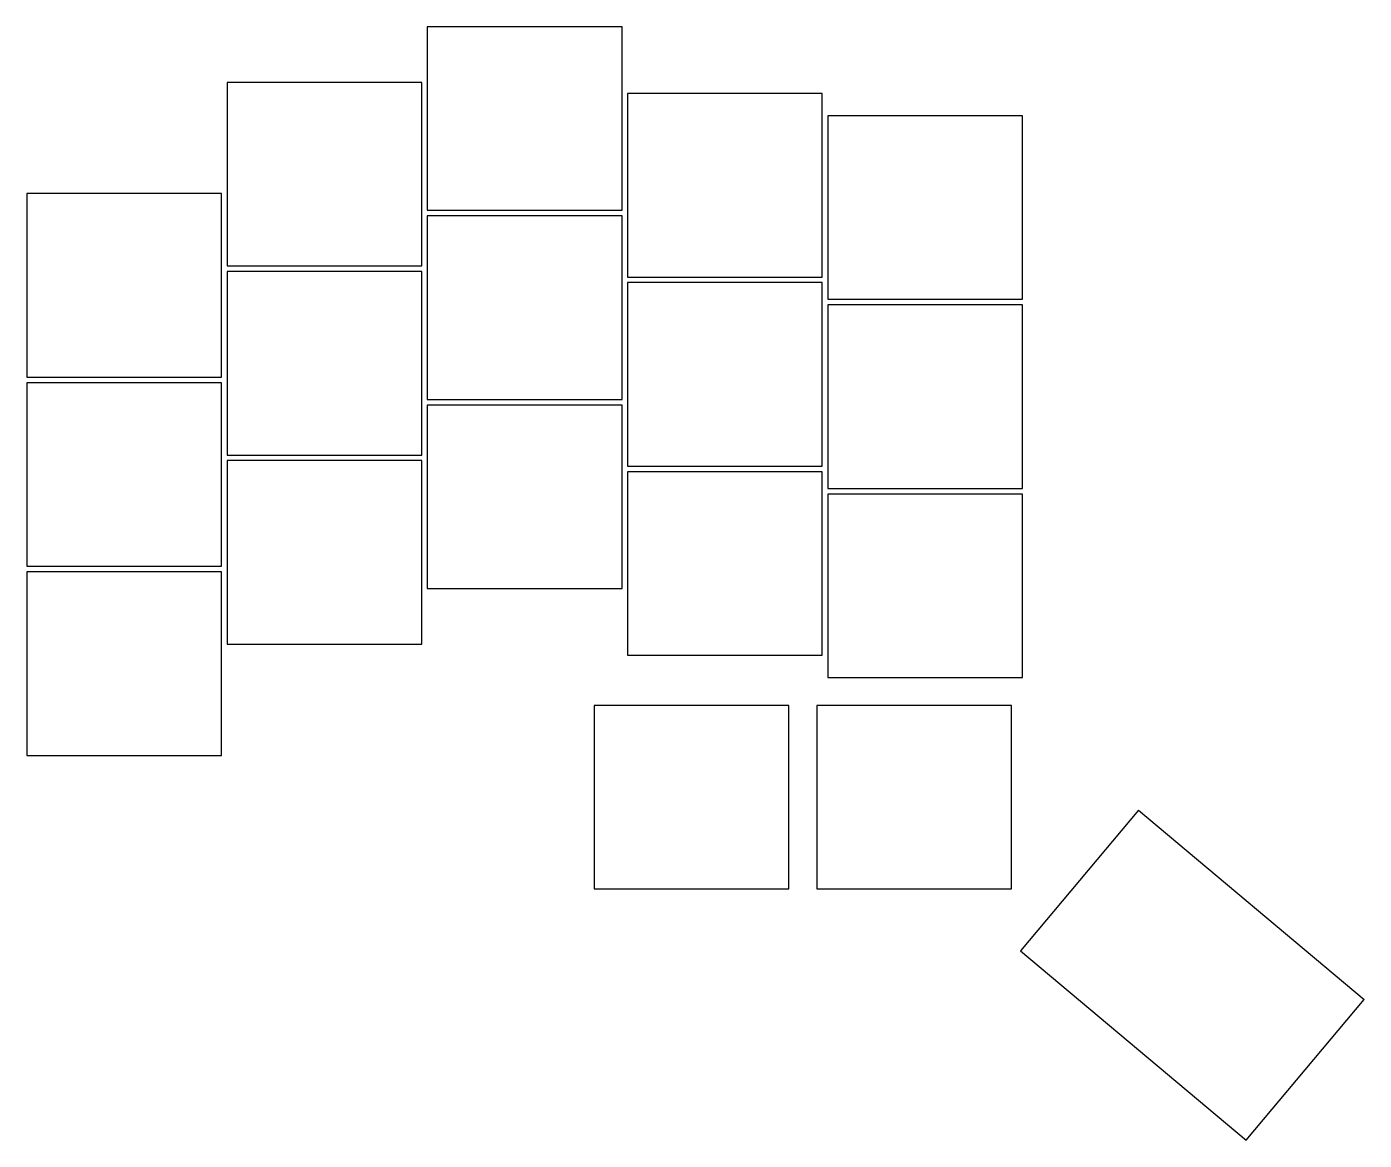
# Model space of a CAD drawing. Header units: millimetres. Extents: x -9 to 111, y -43 to 57.
import ezdxf

# ---------------------------------------------------------------- set-up
doc = ezdxf.new("R2010")
doc.units = ezdxf.units.MM

msp = doc.modelspace()

# ---------------------------------------------------------------- linework, layer by layer
for p, q in [((44.75, 57.25), (27.25, 57.25)), ((27.25, 57.25), (27.25, 40.75)), ((44.75, 40.75), (44.75, 57.25)), ((26.75, 52.25), (9.25, 52.25)), ((9.25, 52.25), (9.25, 35.75)), ((26.75, 35.75), (26.75, 52.25)), ((62.75, 51.25), (45.25, 51.25)), ((45.25, 51.25), (45.25, 34.75)), ((62.75, 34.75), (62.75, 51.25)), ((80.75, 49.25), (63.25, 49.25)), ((63.25, 49.25), (63.25, 32.75)), ((80.75, 32.75), (80.75, 49.25)), ((8.75, 42.25), (-8.75, 42.25)), ((-8.75, 42.25), (-8.75, 25.75)), ((8.75, 25.75), (8.75, 42.25)), ((27.25, 40.75), (44.75, 40.75)), ((44.75, 40.25), (27.25, 40.25)), ((27.25, 40.25), (27.25, 23.75)), ((44.75, 23.75), (44.75, 40.25)), ((9.25, 35.75), (26.75, 35.75)), ((26.75, 35.25), (9.25, 35.25)), ((9.25, 35.25), (9.25, 18.75)), ((26.75, 18.75), (26.75, 35.25)), ((45.25, 34.75), (62.75, 34.75)), ((62.75, 34.25), (45.25, 34.25)), ((45.25, 34.25), (45.25, 17.75)), ((62.75, 17.75), (62.75, 34.25)), ((63.25, 32.75), (80.75, 32.75)), ((80.75, 32.25), (63.25, 32.25)), ((63.25, 32.25), (63.25, 15.75)), ((80.75, 15.75), (80.75, 32.25)), ((-8.75, 25.75), (8.75, 25.75)), ((8.75, 25.25), (-8.75, 25.25)), ((-8.75, 25.25), (-8.75, 8.75)), ((8.75, 8.75), (8.75, 25.25)), ((27.25, 23.75), (44.75, 23.75)), ((44.75, 23.25), (27.25, 23.25)), ((27.25, 23.25), (27.25, 6.75)), ((44.75, 6.75), (44.75, 23.25)), ((9.25, 18.75), (26.75, 18.75)), ((26.75, 18.25), (9.25, 18.25)), ((9.25, 18.25), (9.25, 1.75)), ((26.75, 1.75), (26.75, 18.25)), ((45.25, 17.75), (62.75, 17.75)), ((62.75, 17.25), (45.25, 17.25)), ((45.25, 17.25), (45.25, 0.75)), ((62.75, 0.75), (62.75, 17.25)), ((63.25, 15.75), (80.75, 15.75)), ((80.75, 15.25), (63.25, 15.25)), ((63.25, 15.25), (63.25, -1.25)), ((80.75, -1.25), (80.75, 15.25)), ((-8.75, 8.75), (8.75, 8.75)), ((8.75, 8.25), (-8.75, 8.25)), ((-8.75, 8.25), (-8.75, -8.25)), ((8.75, -8.25), (8.75, 8.25)), ((27.25, 6.75), (44.75, 6.75)), ((9.25, 1.75), (26.75, 1.75)), ((45.25, 0.75), (62.75, 0.75)), ((63.25, -1.25), (80.75, -1.25)), ((59.75, -3.75), (42.25, -3.75)), ((42.25, -3.75), (42.25, -20.25)), ((59.75, -20.25), (59.75, -3.75)), ((79.75, -3.75), (62.25, -3.75)), ((62.25, -3.75), (62.25, -20.25)), ((79.75, -20.25), (79.75, -3.75)), ((-8.75, -8.25), (8.75, -8.25)), ((91.15, -13.16), (80.55, -25.8)), ((91.15, -13.16), (111.45, -30.2)), ((42.25, -20.25), (59.75, -20.25)), ((62.25, -20.25), (79.75, -20.25)), ((80.55, -25.8), (100.85, -42.84)), ((100.85, -42.84), (111.45, -30.2))]:
    msp.add_line(p, q)

doc.saveas('drawing.dxf')
